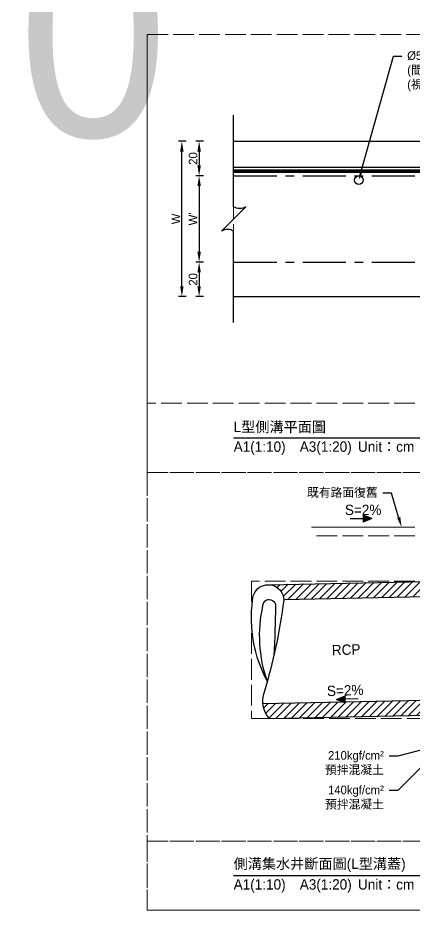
# Model space of a CAD drawing. Extents: x -6810 to 5075, y -2187 to 1200.
# Drawn here: x -2865 to -2635, y -507 to 10 of the extents above; entities that cross this region are included whole.
import ezdxf
from ezdxf import colors
from ezdxf.entities.mleader import LeaderData, LeaderLine
from ezdxf.math import Vec2, Vec3

# ---------------------------------------------------------------- set-up
doc = ezdxf.new("R2010")
doc.units = 0
doc.header["$MEASUREMENT"] = 0
doc.linetypes.add('ACAD_ISO02W100', pattern=[15, 12, -3])
doc.linetypes.add('CENTERX2', pattern=[4, 2.5, -0.5, 0.5, -0.5])
doc.layers.add('一、4.基本-隱藏', color=9, linetype='ACAD_ISO02W100', lineweight=20, plot=False)
doc.layers.add('三、1.文字-說明文字', color=2, linetype='Continuous')
doc.layers.add('三、3.文字-註解文字', color=2, linetype='Continuous')
for name, color, linetype, lineweight in [('二、3.繪圖-排水流向', 170, 'Continuous', 30), ('二、4.繪圖-設計鋪面', 40, 'Continuous', 20), ('二、6.繪圖-其他施作項目', 35, 'Continuous', 30)]:
    doc.layers.add(name, color=color, linetype=linetype, lineweight=lineweight)
doc.styles.add('次圖名(詳圖)', font='MS PGothic.ttf', dxfattribs={"height": 6})
doc.styles.add('註解文字(詳圖)', font='MS PGothic.ttf', dxfattribs={"height": 5})
doc.dimstyles.new('註解文字(詳圖)', dxfattribs={"dimtxt": 5, "dimasz": 6, "dimexe": 2, "dimexo": 5, "dimgap": 1, "dimtad": 2, "dimzin": 0, "dimdsep": 46, "dimtxsty": '註解文字(詳圖)', "dimcen": 0.1, "dimclrd": 144, "dimclre": 144, "dimclrt": 256, "dimadec": 0, "dimazin": 0, "dimtfac": 1, "dimtofl": 0, "dimtmove": 0, "dimatfit": 3, "dimfxlon": 1, "dimtolj": 1, "dimtzin": 0, "dimlwd": -1, "dimlwe": -1, "dimarcsym": 1})

# ---------------------------------------------------------------- blocks, each defined once
blk = doc.blocks.new('排水流向')
at = {"layer": '二、3.繪圖-排水流向'}
h = blk.add_hatch(color=256, dxfattribs=at)
h.dxf.hatch_style = 1
h.paths.add_polyline_path([(0, 1), (0, -1), (2.5, 0)])
for points in [[(-3.75, 0), (0, 0)], [(0, 1), (0, -1)], [(2.5, 0), (0, 1)], [(2.5, 0), (0, -1)]]:
    blk.add_lwpolyline(points, dxfattribs=at)
blk = doc.blocks.new('*D309')
at = {"layer": 'Defpoints', "color": 0, "transparency": 16777216}
for p in [(-2740, -61.75), (-2760, -81.75), (-2740, -81.75)]:
    blk.add_point(p, dxfattribs=at)
at = {"layer": '三、3.文字-註解文字', "color": 144, "transparency": 16777216}
for p, q in [((-2757.5, -61.75), (-2762, -61.75)), ((-2760, -67.75), (-2760, -75.75)), ((-2757.5, -81.75), (-2762, -81.75))]:
    blk.add_line(p, q, dxfattribs=at)
for points in [[(-2761, -67.75), (-2759, -67.75), (-2760, -61.75)], [(-2761, -75.75), (-2759, -75.75), (-2760, -81.75)]]:
    blk.add_solid(points, dxfattribs=at)
at = {"layer": '三、3.文字-註解文字', "transparency": 16777216, "insert": (-2763.5, -71.75), "char_height": 5, "attachment_point": 5, "rotation": 90, "style": '註解文字(詳圖)'}
blk.add_mtext('\\A1;20', dxfattribs=at)
blk = doc.blocks.new('*D310')
at = {"layer": 'Defpoints', "color": 0, "transparency": 16777216}
for p in [(-2740, -81.75), (-2760, -131.75), (-2740, -131.75)]:
    blk.add_point(p, dxfattribs=at)
at = {"layer": '三、3.文字-註解文字', "color": 144, "transparency": 16777216}
for p, q in [((-2757.5, -81.75), (-2762, -81.75)), ((-2760, -87.75), (-2760, -125.75)), ((-2757.5, -131.75), (-2762, -131.75))]:
    blk.add_line(p, q, dxfattribs=at)
for points in [[(-2761, -87.75), (-2759, -87.75), (-2760, -81.75)], [(-2761, -125.75), (-2759, -125.75), (-2760, -131.75)]]:
    blk.add_solid(points, dxfattribs=at)
at = {"layer": '三、3.文字-註解文字', "transparency": 16777216, "insert": (-2763.5, -106.75), "char_height": 5, "attachment_point": 5, "rotation": 90, "style": '註解文字(詳圖)'}
blk.add_mtext("\\A1;W'", dxfattribs=at)
blk = doc.blocks.new('*D311')
at = {"layer": 'Defpoints', "color": 0, "transparency": 16777216}
for p in [(-2740, -131.75), (-2760, -151.75), (-2740, -151.75)]:
    blk.add_point(p, dxfattribs=at)
at = {"layer": '三、3.文字-註解文字', "color": 144, "transparency": 16777216}
for p, q in [((-2757.5, -131.75), (-2762, -131.75)), ((-2760, -137.75), (-2760, -145.75)), ((-2757.5, -151.75), (-2762, -151.75))]:
    blk.add_line(p, q, dxfattribs=at)
for points in [[(-2761, -137.75), (-2759, -137.75), (-2760, -131.75)], [(-2761, -145.75), (-2759, -145.75), (-2760, -151.75)]]:
    blk.add_solid(points, dxfattribs=at)
at = {"layer": '三、3.文字-註解文字', "transparency": 16777216, "insert": (-2763.5, -141.75), "char_height": 5, "attachment_point": 5, "rotation": 90, "style": '註解文字(詳圖)'}
blk.add_mtext('\\A1;20', dxfattribs=at)
blk = doc.blocks.new('*D315')
at = {"layer": 'Defpoints', "color": 0, "ltscale": 0.25, "transparency": 16777216}
for p in [(-2770, -61.75), (-2740, -61.75), (-2740, -151.75)]:
    blk.add_point(p, dxfattribs=at)
at = {"layer": '三、3.文字-註解文字', "color": 144, "ltscale": 0.25, "transparency": 16777216}
for p, q in [((-2767.5, -61.75), (-2772, -61.75)), ((-2770, -145.75), (-2770, -67.75)), ((-2767.5, -151.75), (-2772, -151.75))]:
    blk.add_line(p, q, dxfattribs=at)
for points in [[(-2771, -67.75), (-2769, -67.75), (-2770, -61.75)], [(-2771, -145.75), (-2769, -145.75), (-2770, -151.75)]]:
    blk.add_solid(points, dxfattribs=at)
at = {"layer": '三、3.文字-註解文字', "ltscale": 0.25, "transparency": 16777216, "insert": (-2773.5, -106.75), "char_height": 5, "attachment_point": 5, "rotation": 90, "style": '註解文字(詳圖)'}
blk.add_mtext('\\A1;W', dxfattribs=at)

msp = doc.modelspace()

# ---------------------------------------------------------------- hatches: boundary and pattern name
at = {"layer": '二、6.繪圖-其他施作項目'}
h = msp.add_hatch(dxfattribs=at)
h.set_pattern_fill('ANSI31', color=256, scale=25)
h.set_pattern_definition([(45, (-6138.3087, -1790.3046), (-2.2097087, 2.2097087), [])])
h.paths.add_polyline_path([(-2620, -316.536), (-2720, -318.536, -0.3982556), (-2710.998, -327.058), (-2620, -325.238)])
h.paths.add_polyline_path([(-2620, -385.25), (-2723.228, -387.315, 0.1552766), (-2719.618, -395.932), (-2620, -393.952)])

# ---------------------------------------------------------------- linework, layer by layer
at = {"layer": '一、4.基本-隱藏'}
for points in [[(-2790, 0), (-2010, 0), (-2010, -507), (-2790, -507)], [(-2790, 0), (-2290, 0), (-2290, -213.5), (-2790, -213.5)], [(-2740, -61.75), (-2590, -61.75), (-2590, -151.75), (-2740, -151.75)], [(-2290, -213.5), (-2790, -213.5), (-2790, -253.5), (-2290, -253.5)], [(-2390, -253.5), (-2790, -253.5), (-2790, -467), (-2390, -467)], [(-2620, -316.536), (-2729.704, -316.536), (-2729.704, -395.932), (-2620, -395.932)], [(-2390, -467), (-2790, -467), (-2790, -507), (-2390, -507)]]:
    msp.add_lwpolyline(points, close=True, dxfattribs=at)
at = {"layer": '三、3.文字-註解文字'}
msp.add_lwpolyline([(-2740, -166.75), (-2740, -113.821, 0.2828427), (-2747.071, -113.821), (-2732.929, -99.679, -0.2828427), (-2740, -99.679), (-2740, -46.75)], format="xyb", dxfattribs=at)
for points in [[(-2740, -233.5), (-2340, -233.5)], [(-2740, -487), (-2440, -487)]]:
    msp.add_lwpolyline(points, dxfattribs=at)
at = {"layer": '二、4.繪圖-設計鋪面'}
msp.add_lwpolyline([(-2635, -285.25), (-2695, -285.25)], dxfattribs=at)
at = {"layer": '二、4.繪圖-設計鋪面', "linetype": 'ACAD_ISO02W100'}
msp.add_lwpolyline([(-2635, -290.25), (-2695, -290.25)], dxfattribs=at)
at = {"layer": '二、6.繪圖-其他施作項目'}
for points in [[(-2740, -61.75), (-2590, -61.75)], [(-2740, -76.75), (-2590, -76.75)], [(-2740, -78.25), (-2590, -78.25)], [(-2740, -79), (-2590, -79)], [(-2740, -79.375), (-2590, -79.375)], [(-2740, -79.75), (-2590, -79.75)], [(-2740, -151.75), (-2590, -151.75)], [(-2720, -318.536), (-2620, -316.536)], [(-2710.998, -327.058), (-2620, -325.238)], [(-2723.228, -387.315), (-2620, -385.25)], [(-2719.618, -395.932), (-2620, -393.952)]]:
    msp.add_lwpolyline(points, dxfattribs=at)
at = {"layer": '二、6.繪圖-其他施作項目', "linetype": 'CENTERX2', "ltscale": 10}
for points in [[(-2740, -81.75), (-2590, -81.75)], [(-2740, -131.75), (-2590, -131.75)]]:
    msp.add_lwpolyline(points, dxfattribs=at)
at = {"layer": '二、6.繪圖-其他施作項目'}
for points in [[(-2720.522, -374.371, -0.1578495), (-2729.015, -327.552, -1.1409026), (-2711.294, -329.894)], [(-2720.489, -374.432, -0.1399452), (-2723.02, -330.72, -1.0112817), (-2715.748, -330.801, -0.0106152), (-2716.686, -359.65)], [(-2710.985, -327.552, -0.0416835), (-2722.391, -380.767, 0.2681724), (-2719.618, -395.932, 0.2681724)]]:
    msp.add_lwpolyline(points, format="xyb", dxfattribs=at)
msp.add_circle((-2667.5, -84.25), 2.5, dxfattribs=at)

# ---------------------------------------------------------------- block references
at = {"xscale": 2, "yscale": 2, "zscale": 2}
msp.add_blockref('排水流向', (-2665, -280.25), dxfattribs=at)
at = {"xscale": 2, "yscale": 2, "zscale": 2, "rotation": 182}
msp.add_blockref('排水流向', (-2675.393, -384.854), dxfattribs=at)

# ---------------------------------------------------------------- texts
at = {"layer": '一、4.基本-隱藏', "insert": (-2865, 200), "char_height": 120, "attachment_point": 5, "style": '次圖名(詳圖)'}
msp.add_mtext_dynamic_manual_height_columns('{\\fMS PGothic|b0|i0|c128|p34;W}"{\\fMS PGothic|b0|i0|c128|p34;=}6{\\fMS PGothic|b0|i0|c128|p34;0，h=100、80}', width=698.49542, gutter_width=30, heights=[0], dxfattribs=at)
at = {"layer": '三、1.文字-說明文字', "linetype": 'ACAD_ISO02W100', "ltscale": 0.25, "insert": (-2674.852, -356.234), "char_height": 6, "attachment_point": 5, "rotation": 2, "style": '次圖名(詳圖)'}
msp.add_mtext_dynamic_manual_height_columns('{\\fMS PGothic|b0|i0|c128|p34;RCP}', width=11.08004, gutter_width=30, heights=[0], dxfattribs=at)
at = {"layer": '三、3.文字-註解文字', "char_height": 6, "attachment_point": 4, "style": '次圖名(詳圖)'}
for s, width, insert in [('L型側溝平面圖', 131.94411, (-2740, -227.5)), ('A1(1:10)\u3000A3(1:20){\\fMS PGothic|b0|i0|c128|p34;^IUnit：cm}', 136.03259, (-2740, -239.5)), ('{\\fMS PGothic|b0|i0|c128|p34;側溝}集水井{\\fMS PGothic|b0|i0|c128|p34;斷面圖(L型溝蓋)}', 131.94411, (-2740, -481)), ('A1(1:10)\u3000A3(1:20){\\fMS PGothic|b0|i0|c128|p34;^IUnit：cm}', 136.03259, (-2740, -493))]:
    msp.add_mtext_dynamic_manual_height_columns(s, width=width, gutter_width=15, heights=[0], dxfattribs=dict(at, insert=insert))
at = {"layer": '二、3.繪圖-排水流向', "insert": (-2665, -275.25), "char_height": 6, "attachment_point": 5, "style": '註解文字(詳圖)'}
msp.add_mtext_dynamic_manual_height_columns('{\\fMS PGothic|b0|i0|c128|p34;S=2%}', width=10.17412, gutter_width=30, heights=[0], dxfattribs=at)
at = {"layer": '二、3.繪圖-排水流向', "insert": (-2675.396, -379.784), "char_height": 6, "attachment_point": 5, "rotation": 2, "style": '註解文字(詳圖)'}
msp.add_mtext_dynamic_manual_height_columns('{\\fMS PGothic|b0|i0|c128|p34;S=2%}', width=10.17412, gutter_width=30, heights=[0], dxfattribs=at)

# ---------------------------------------------------------------- dimensions: what is measured, and where the dimension line sits
at = {"layer": '三、3.文字-註解文字', "ltscale": 0.25}
dim = msp.add_linear_dim(base=(-2770, -61.75), p1=(-2740, -151.75), p2=(-2740, -61.75), angle=90, text='W', dimstyle='註解文字(詳圖)', dxfattribs=at)
dim.commit()
dim.dimension.update_dxf_attribs({"geometry": '*D315', "text_midpoint": (-2773.5, -106.75)})
at = {"layer": '三、3.文字-註解文字'}
for base, p1, p2, text, picture, middle in [((-2760, -81.75), (-2740, -61.75), (-2740, -81.75), '20', '*D309', (-2763.5, -71.75)), ((-2760, -131.75), (-2740, -81.75), (-2740, -131.75), "W'", '*D310', (-2763.5, -106.75)), ((-2760, -151.75), (-2740, -131.75), (-2740, -151.75), '20', '*D311', (-2763.5, -141.75))]:
    dim = msp.add_linear_dim(base=base, p1=p1, p2=p2, angle=90, text=text, dimstyle='註解文字(詳圖)', dxfattribs=at)
    dim.commit()
    dim.dimension.update_dxf_attribs({"geometry": picture, "text_midpoint": middle})

# ---------------------------------------------------------------- leaders
ml = msp.add_multileader_mtext('Standard', dxfattribs=at)
ml.set_content('{\\fMS PGothic|b0|i0|c128|p34;%%C5cm(2")PVC洩水孔}\\P{\\fMS PGothic|b0|i0|c128|p34;(間距70~90cm)\\P(視現況調整)}', color=256, style='註解文字(詳圖)')
ml.set_leader_properties(color=144, linetype='ByLayer', lineweight=-1)
ml.build(insert=Vec2(0, 0))
ml.multileader.update_dxf_attribs({"dogleg_length": 5, "arrow_head_size": 6})
ctx = ml.context
ctx.base_point, ctx.char_height, ctx.arrow_head_size, ctx.landing_gap_size, ctx.plane_origin = Vec3(-2642.5, -12.5), 5, 6, 3, Vec3(-2667.5, -100)
notes = []
notes.append((ctx, [(0, (1, 1, 0), (-2647.5, -12.5), (1, 0), 5, [(0, [(-2667.5, -84.25)], 0, [])])]))
ctx.mtext.insert, ctx.mtext.flow_direction = Vec3(-2639.5, -9.673), 5
ml = msp.add_multileader_mtext('Standard', dxfattribs=at)
ml.set_content('既有路面復舊', color=256, style='註解文字(詳圖)')
ml.set_leader_properties(color=144, linetype='ByLayer', lineweight=-1)
ml.build(insert=Vec2(0, 0))
ml.multileader.update_dxf_attribs({"dogleg_length": 5, "arrow_head_size": 6})
ctx = ml.context
ctx.base_point, ctx.char_height, ctx.arrow_head_size, ctx.landing_gap_size, ctx.plane_origin = Vec3(-2702.383, -265.5), 5, 6, 3, Vec3(-2727.575, -243.587)
ctx.text_align_type = 2
notes.append((ctx, [(1, (1, 1, 0), (-2648.599, -265.5), (-1, 0), 5, [(0, [(-2642.744, -285.25)], 0, [])])]))
ctx.mtext.insert, ctx.mtext.alignment, ctx.mtext.flow_direction = Vec3(-2656.599, -262.659), 3, 5
ml = msp.add_multileader_mtext('Standard', dxfattribs=at)
ml.set_content('{\\fMS PGothic|b0|i0|c128|p34;210kgf/cm²}\\P預拌{\\fMS PGothic|b0|i0|c128|p34;混凝土}', color=256, style='註解文字(詳圖)')
ml.set_leader_properties(color=144, linetype='ByLayer', lineweight=-1)
ml.build(insert=Vec2(0, 0))
ml.multileader.update_dxf_attribs({"dogleg_length": 5, "arrow_head_size": 6})
ctx = ml.context
ctx.base_point, ctx.char_height, ctx.arrow_head_size, ctx.landing_gap_size, ctx.plane_origin = Vec3(-2691.398, -417.75), 5, 6, 3, Vec3(-2625, -412.75)
ctx.text_align_type = 2
notes.append((ctx, [(0, (1, 1, 0), (-2645, -417.75), (-1, 0), 5, [(0, [(-2625, -412.75)], 0, [])])]))
ctx.mtext.insert, ctx.mtext.alignment, ctx.mtext.flow_direction = Vec3(-2653, -414.881), 3, 5
ml = msp.add_multileader_mtext('Standard', dxfattribs=at)
ml.set_content('{\\fMS PGothic|b0|i0|c128|p34;140kgf/cm²}\\P預拌{\\fMS PGothic|b0|i0|c128|p34;混凝土}', color=256, style='註解文字(詳圖)')
ml.set_leader_properties(color=144, linetype='ByLayer', lineweight=-1)
ml.build(insert=Vec2(0, 0))
ml.multileader.update_dxf_attribs({"dogleg_length": 5, "arrow_head_size": 6})
ctx = ml.context
ctx.base_point, ctx.char_height, ctx.arrow_head_size, ctx.landing_gap_size, ctx.plane_origin = Vec3(-2691.398, -437.75), 5, 6, 3, Vec3(-2625, -417.75)
ctx.text_align_type = 2
notes.append((ctx, [(0, (1, 1, 0), (-2645, -437.75), (-1, 0), 5, [(0, [(-2625, -417.75)], 0, [])])]))
ctx.mtext.insert, ctx.mtext.alignment, ctx.mtext.flow_direction = Vec3(-2653, -434.881), 3, 5
for ctx, leaders in notes:
    for number, flags, end, landing, length, lines in leaders:
        leader = LeaderData()
        leader.index, (leader.has_last_leader_line, leader.has_dogleg_vector, leader.attachment_direction) = number, flags
        leader.last_leader_point, leader.dogleg_vector, leader.dogleg_length = Vec3(end), Vec3(landing), length
        for number, points, colour, breaks in lines:
            line = LeaderLine()
            line.index, line.vertices, line.color, line.breaks = number, Vec3.list(points), colors.encode_raw_color(colour), breaks
            leader.lines.append(line)
        ctx.leaders.append(leader)

doc.saveas('drawing.dxf')
